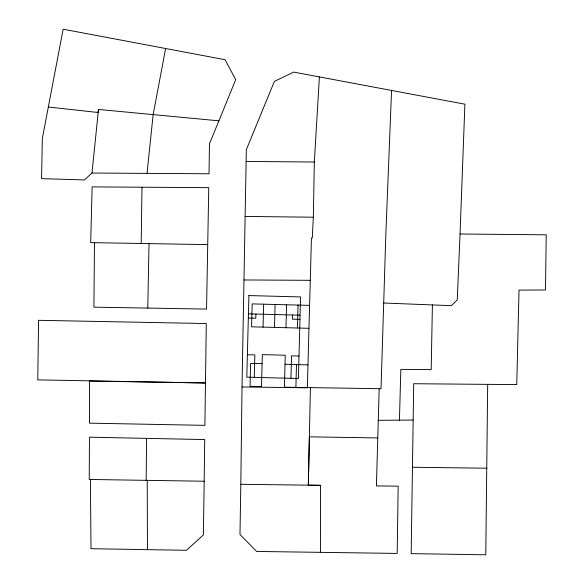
<?xml version="1.0" encoding="UTF-8"?>
<svg xmlns="http://www.w3.org/2000/svg" width="584" height="584" viewBox="0 0 584 584"><rect width="100%" height="100%" fill="white"/><g stroke="black" fill="none" stroke-linecap="round" stroke-linejoin="round"><path stroke-width="0.88" d="M320.419 552.252L320.55 485.319L240.812 484.297L239.987 534.448L256.653 551.449L397.193 553.428L398.164 486.18L376.41 485.924L379.191 388.718M94.477 242.696L93.922 307.162L206.553 309.082L208.758 187.647L92.119 186.887L90.703 242.623L207.736 244.623M90.425 479.486L91.002 548.704L186.457 550.296L203.378 534.915L204.188 481.238L89.228 479.464L89.462 437.175L146.569 438.38L146.175 480.34L147.226 480.362L147.46 549.646M487.684 384.367L413.706 383.717L411.165 553.639L485.779 554.8L487.684 384.367L516.752 384.549L519.03 290.102L545.492 289.985L546.222 234.812L460.046 234.009L457.257 299.935L451.308 305.666L383.703 303.016M204.188 481.238L204.714 439.562L146.569 438.38M240.812 484.297L242.024 386.958L246.338 149.672L274.392 81.38L293.723 72.102L464.901 104.193L460.046 234.009M141.197 243.564L141.978 187.318M242.024 386.958L307.352 387.798L311.433 238.009L312.287 238.031L313.345 217.212L314.331 162.016L319.404 76.869M147.781 308.082L149.022 243.711M432.401 304.921L431.196 369.606L400.836 369.365L399.441 420.159M320.55 485.319L308.323 485.187L309.367 436.847L377.527 437.927M308.323 485.187L310.425 387.834M254.266 377.359L254.85 354.904L247.375 354.714M255.909 314.053L255.799 318.222L248.331 318.032M263.048 327.113L263.639 304.184M274.509 327.412L275.108 304.483M285.97 327.712L286.569 304.782M290.949 378.315L291.533 355.86L299.001 356.058M292.591 315.002L292.482 319.178L299.957 319.375M295.891 387.499L296.482 364.569M297.438 328.011L298.03 305.082M391.565 90.323L385.878 233.461L381.024 388.74L284.423 387.199L285.255 355.225L262.333 354.627L261.501 386.601L250.032 386.309L250.631 363.379L262.092 363.679M91.987 173.039L98.484 109.449L218.92 120.83L235.702 79.65L225.074 59.714L63.152 29.2L42.355 138.379L41.552 178.653L84.432 179.938L91.987 173.039L209.006 173.776L209.466 143.737L218.92 120.83M147.037 173.397L153.147 114.654L165.615 48.516M98.484 109.449L97.93 112.478L48.341 107.011M378.067 420.327L413.129 420.042M243.973 279.955L310.148 280.327M246.112 161.44L314.331 162.016M245.127 216.43L313.345 217.212M412.435 467.251L486.844 468.215M309.498 305.381L252.178 303.892L251.58 326.814L308.899 328.303M248.441 313.856L300.059 315.199M285.021 364.27L307.951 364.869M89.483 381.045L89.447 423.159L204.889 425.356L206.291 323.543L38.566 320.309L37.777 379.87L205.422 382.973L89.483 381.045M248.915 295.577L246.791 377.162L298.417 378.505L300.541 296.92L248.915 295.577"/></g></svg>
